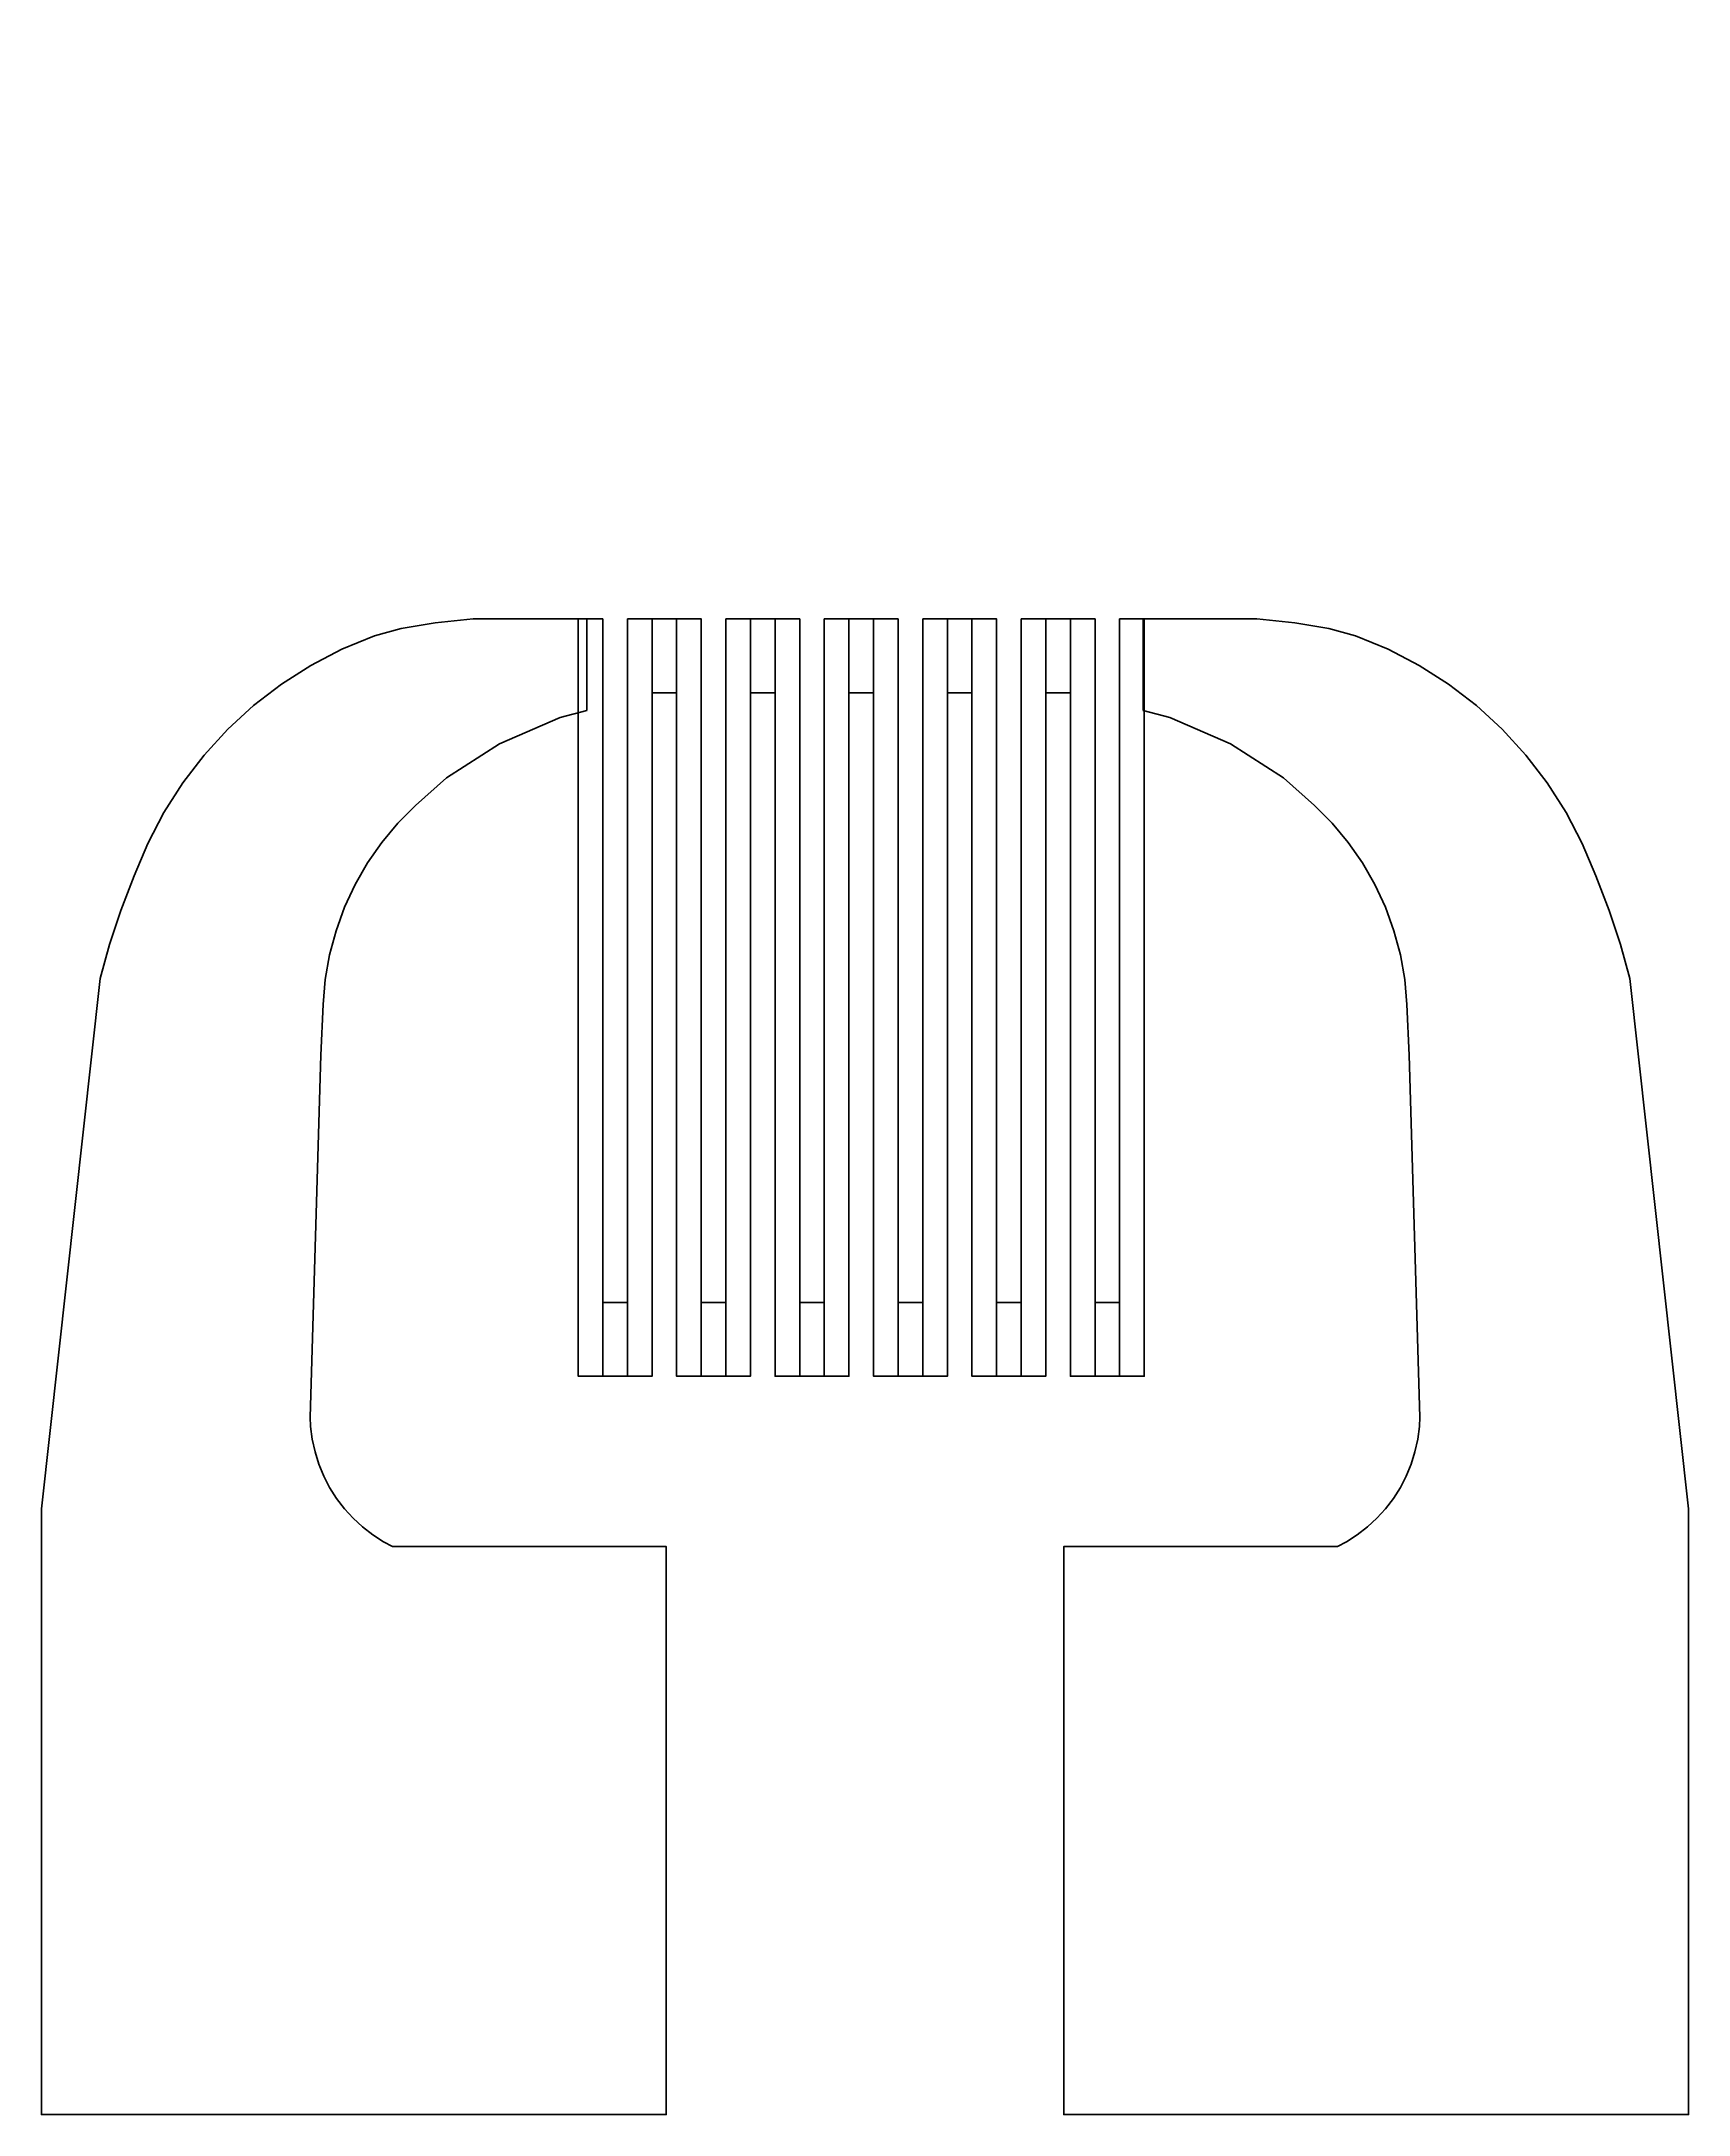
# Model space of a CAD drawing. Extents: x -62500 to 62500, y -62500 to 62500.
# Drawn here: x -38350 to -29650, y -11950 to -1000 of the extents above; entities that cross this region are included whole.
import ezdxf

# ---------------------------------------------------------------- set-up
doc = ezdxf.new("R2010")
doc.units = 0
doc.layers.add('1', color=60, linetype='CONTINUOUS')

# ---------------------------------------------------------------- blocks, each defined once
blk = doc.blocks.new('Sensing wire9')
at = {"layer": '1'}
blk.add_lwpolyline([(-20, 1968.5), (-20, -2031.5), (110, -2031.5), (110, 1968.5), (-20, 1968.5)], close=True, dxfattribs=at)
blk = doc.blocks.new('Connector9')
at = {"layer": '1'}
blk.add_lwpolyline([(-180, 360), (-180, -30), (-50, -30), (-50, 360), (-180, 360)], close=True, dxfattribs=at)
blk = doc.blocks.new('Sensing area9')
at = {"row_count": 2, "row_spacing": 0}
for name, p, column_count, column_spacing in [('Sensing wire9', (5, -68.5), 12, 260), ('Connector9', (555, 1540), 5, 520), ('Connector9', (295, -2070), 6, 520)]:
    blk.add_blockref(name, p, dxfattribs=dict(at, column_count=column_count, column_spacing=column_spacing))
blk = doc.blocks.new('pad')
at = {"layer": '1'}
blk.add_lwpolyline([(3180, 700), (2580, 700), (2380, 680), (2200, 650), (2058.31, 610.225), (1887.34, 539.405), (1723.19, 453.953), (1567.11, 354.52), (1420.29, 241.862), (1283.85, 116.836), (1158.82, -19.606), (1046.16, -166.425), (946.73, -322.504), (861.278, -486.655), (790.458, -657.63), (720, -840), (660, -1020), (610, -1200), (300, -4000), (300, -7200), (3600, -7200), (3600, -4200), (2154.71, -4200), (2107.19, -4175.06), (2049.85, -4138.25), (1995.94, -4096.59), (1945.86, -4050.39), (1900, -4000), (1858.7, -3945.8), (1822.29, -3888.22), (1791.04, -3827.67), (1765.17, -3764.63), (1744.91, -3699.58), (1730.38, -3633.01), (1721.72, -3565.43), (1719.75, -3516.55), (1775, -1605), (1788.06, -1336.49), (1799.35, -1204.96), (1822.06, -1074.91), (1856.02, -947.334), (1900.96, -823.205), (1956.56, -703.466), (2022.38, -589.027), (2097.92, -480.761), (2182.61, -379.491), (2275.8, -285.987), (2440, -140), (2720, 40), (3040, 180), (3180, 216.522), (3180, 700)], close=True, dxfattribs=at)
blk = doc.blocks.new('130um')
for name, p in [('pad', (-1950, 2700)), ('Sensing area9', (1200, 1500))]:
    blk.add_blockref(name, p)
at = {"yscale": -1, "rotation": -180}
blk.add_blockref('pad', (7350, 2700), dxfattribs=at)

msp = doc.modelspace()

# ---------------------------------------------------------------- block references
msp.add_blockref('130um', (-36700, -7450))

doc.saveas('drawing.dxf')
